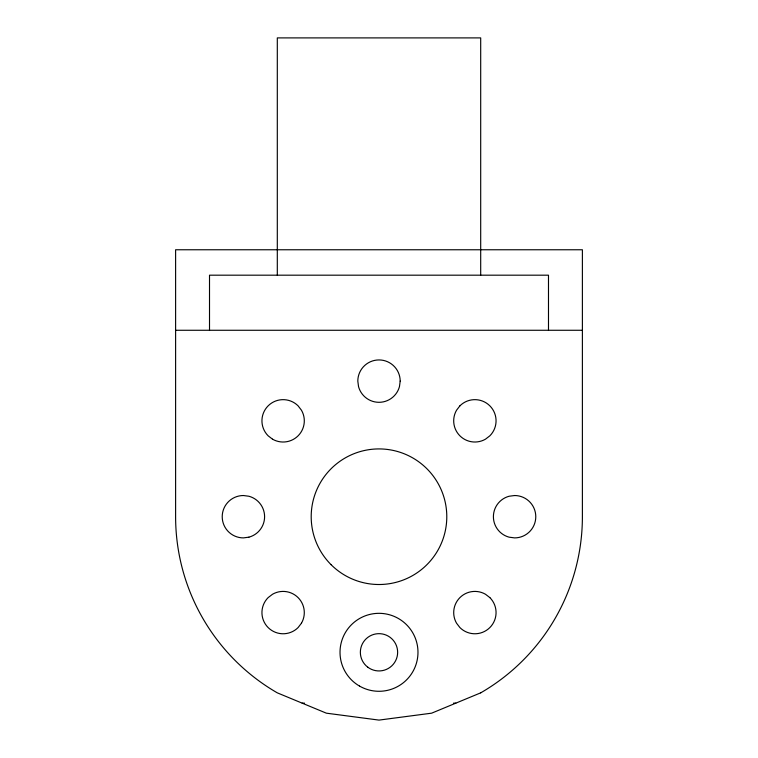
<?xml version="1.0" encoding="UTF-8"?>
<svg xmlns="http://www.w3.org/2000/svg" width="758" height="758" viewBox="0 0 758 758"><rect width="100%" height="100%" fill="white"/><g stroke="black" fill="none" stroke-linecap="round" stroke-linejoin="round"><path stroke-width="1.14" d="M175.61 330.27L582.39 330.27M302.167 703.149L304.526 703.149M453.511 703.149L455.833 703.149M548.489 330.27L548.489 275.182L209.511 275.182L209.511 330.27M480.695 275.182L480.695 37.9L277.305 37.9L277.305 275.182M400.186 381.122L399.466 386.599A21.186 21.186 0 0 1 358.534 386.599L357.814 381.122A21.186 21.186 0 0 1 379 359.936A21.186 21.186 0 0 1 400.186 381.122M459.898 405.852L456.534 410.239A21.186 21.186 0 0 0 485.471 439.185L489.858 435.812A21.186 21.186 0 0 0 489.858 405.852A21.186 21.186 0 0 0 459.898 405.852M301.466 623.18L298.102 627.567A21.186 21.186 0 0 1 268.142 627.567A21.186 21.186 0 0 1 268.142 597.607L272.529 594.244A21.186 21.186 0 0 1 301.466 623.18M480.695 692.85L431.643 713.174L379 720.1L326.357 713.174L277.305 692.85A203.39 203.39 0 0 1 175.61 516.71L175.61 249.761L582.39 249.761L582.39 516.71A203.39 203.39 0 0 1 480.695 692.85M514.597 495.524L509.111 496.244A21.186 21.186 0 0 0 509.111 537.176L514.597 537.896A21.186 21.186 0 0 0 535.783 516.71A21.186 21.186 0 0 0 514.597 495.524M248.889 537.176L243.403 537.896A21.186 21.186 0 0 1 222.217 516.71A21.186 21.186 0 0 1 243.403 495.524L248.889 496.244A21.186 21.186 0 0 1 248.889 537.176M489.858 597.607L485.471 594.244A21.186 21.186 0 0 0 456.534 623.18L459.898 627.567A21.186 21.186 0 0 0 489.858 627.567A21.186 21.186 0 0 0 489.858 597.607M272.529 439.185L268.142 435.812A21.186 21.186 0 0 1 268.142 405.852A21.186 21.186 0 0 1 298.102 405.852L301.466 410.239A21.186 21.186 0 0 1 272.529 439.185M367.801 667.211A18.647 18.647 0 0 0 397.505 654.552A18.647 18.647 0 0 0 371.695 635.147A18.647 18.647 0 0 0 367.801 667.211M331.056 564.653A67.794 67.794 0 0 0 444.482 534.257A67.794 67.794 0 0 0 361.452 451.228A67.794 67.794 0 0 0 331.056 564.653M359.51 686.066A38.98 38.98 0 0 0 417.98 652.306A38.98 38.98 0 0 0 359.51 618.547A38.98 38.98 0 0 0 359.51 686.066"/></g></svg>
